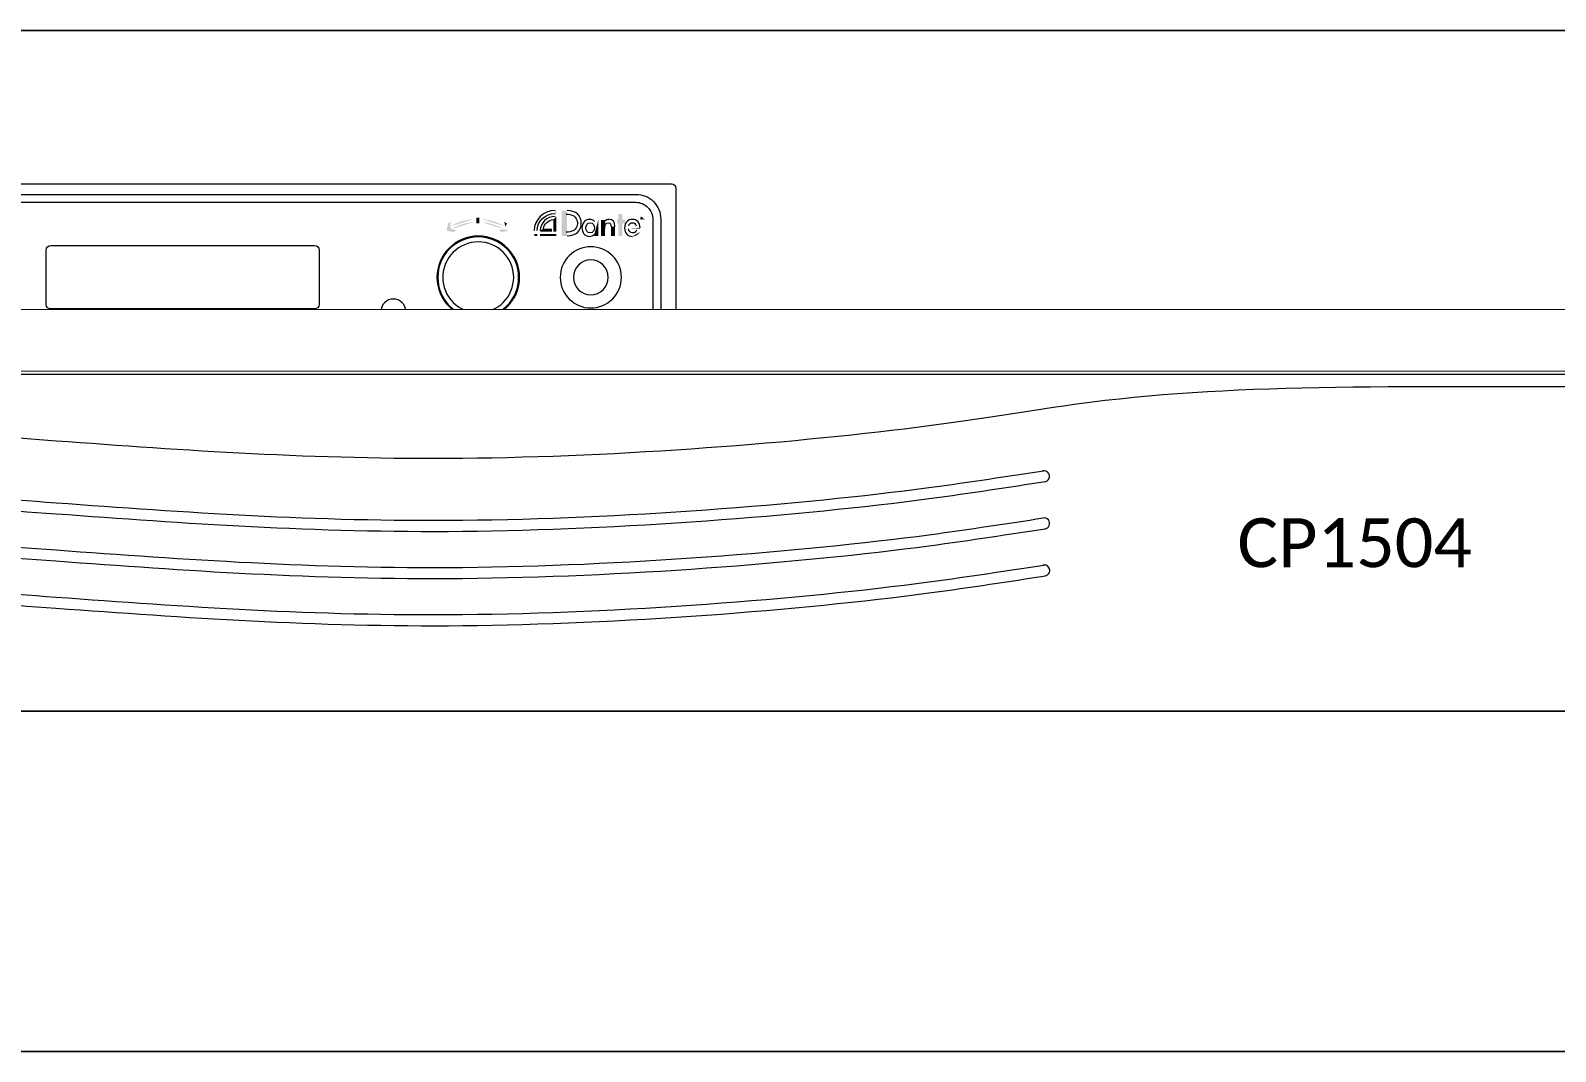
# Model space of a CAD drawing. Header units: millimetres. Extents: x -71336 to -33468, y -26189 to 22712.
# Drawn here: x -34322.1 to -34122.8, y -9487.7 to -9354.4 of the extents above; entities that cross this region are included whole.
import ezdxf
from ezdxf.enums import TextEntityAlignment as Align

# ---------------------------------------------------------------- set-up
doc = ezdxf.new("R2010")
doc.units = ezdxf.units.MM
doc.set_wipeout_variables(frame=1)
doc.layers.add('SC - Equipment', color=7, linetype='Continuous', lineweight=13)
doc.layers.add('SC - Rack Layout - U-guides and centreline', color=5, linetype='Continuous', lineweight=13, plot=False)
doc.styles.add('CALIBRI', font='calibri.ttf')

# ---------------------------------------------------------------- blocks, each defined once
blk = doc.blocks.new('*U220')
at = {"layer": 'SC - Rack Layout - U-guides and centreline', "ltscale": 5}
blk.add_lwpolyline([(-300, 0), (300, 0)], dxfattribs=at)
blk = doc.blocks.new('*U221')
at = {"layer": 'SC - Rack Layout - U-guides and centreline', "color": 0, "linetype": 'ByBlock', "lineweight": -2, "transparency": 16777216}
for p in [(0, 177.8), (0, 133.35), (0, 88.9), (0, 44.45)]:
    blk.add_blockref('*U220', p, dxfattribs=at)
blk = doc.blocks.new('1U SCREWS - RACK LAYOUT')
at = {"layer": 'SC - Equipment', "ltscale": 5}
blk.add_point((0, 0), dxfattribs=at)
blk = doc.blocks.new('RACK EARS - RACK LAYOUT')
at = {"layer": 'SC - Equipment'}
blk.add_blockref('1U SCREWS - RACK LAYOUT', (0, 0), dxfattribs=at)
blk = doc.blocks.new('APEX CP1504')
at = {"layer": 'SC - Equipment', "ltscale": 5}
blk.add_lwpolyline([(216.5, 44), (216.5, 0), (-216.5, 0), (-216.5, 44)], close=True, dxfattribs=at)
for centre, radius, start, end in [((108.08, 30.68), 0.716, 274.207, 102.7325), ((108.1, 24.53), 0.715, 274.1536, 102.802), ((108.12, 18.37), 0.715, 274.1843, 102.7377)]:
    blk.add_arc(centre, radius, start, end, dxfattribs=at)
for points, knots in [([(-216.5, 27.21), (-200.5, 31.26), (-168.41, 39.39), (-114.03, 42.94), (-64.79, 38.48), (-15.9, 34.97), (30.68, 31.53), (88.28, 36.02), (127.89, 43.19), (164.18, 42.09), (212.21, 42.58), (216.5, 40.97)], [0, 0, 0, 0, 49.424275, 99.142, 162.617664, 197.246115, 247.718261, 301.340893, 329.127223, 404.739476, 427.649153, 427.649153, 427.649153, 427.649153]), ([(-41.33, 27.26), (-34.57, 26.76), (-11.15, 25.07), (30.68, 21.98), (83.91, 26.13), (103.54, 29.29), (108.24, 29.99)], [176.774812, 176.774812, 176.774812, 176.774812, 197.246115, 247.718261, 301.340893, 319.125829, 319.125829, 319.125829, 319.125829]), ([(-41.22, 28.69), (-34.5, 28.2), (-11.11, 26.51), (30.68, 23.43), (83.79, 27.56), (103.39, 30.71), (108.03, 31.4)], [176.882386, 176.882386, 176.882386, 176.882386, 197.246115, 247.718261, 301.340893, 318.861796, 318.861796, 318.861796, 318.861796]), ([(-41.19, 22.53), (-34.48, 22.03), (-11.1, 20.35), (30.68, 17.27), (83.76, 21.4), (103.35, 24.54), (107.97, 25.23)], [176.915955, 176.915955, 176.915955, 176.915955, 197.246115, 247.718261, 301.340893, 318.780218, 318.780218, 318.780218, 318.780218]), ([(-41.29, 21.1), (-34.55, 20.6), (-11.14, 18.91), (30.68, 15.82), (83.92, 19.97), (103.55, 23.13), (108.26, 23.83)], [176.808399, 176.808399, 176.808399, 176.808399, 197.246115, 247.718261, 301.340893, 319.15052, 319.15052, 319.15052, 319.15052]), ([(-41.27, 16.38), (-34.54, 15.88), (-11.13, 14.19), (30.68, 11.11), (83.81, 15.24), (103.41, 18.39), (108.06, 19.08)], [176.82849, 176.82849, 176.82849, 176.82849, 197.246115, 247.718261, 301.340893, 318.899626, 318.899626, 318.899626, 318.899626]), ([(-41.38, 14.94), (-34.61, 14.44), (-11.17, 12.75), (30.68, 9.66), (83.93, 13.81), (103.56, 16.97), (108.28, 17.67)], [176.720888, 176.720888, 176.720888, 176.720888, 197.246115, 247.718261, 301.340893, 319.173968, 319.173968, 319.173968, 319.173968])]:
    blk.add_open_spline(points, degree=3, knots=knots, dxfattribs=at)
at = {"layer": 'SC - Equipment'}
blk.add_blockref('RACK EARS - RACK LAYOUT', (0, 0), dxfattribs=at)
at = {"ltscale": 5, "style": 'CALIBRI'}
blk.add_text('CP1504', height=6.392, dxfattribs=at).set_placement((148.68, 22), align=Align.MIDDLE_CENTER)
blk = doc.blocks.new('BLUESTREAM DA44U')
at = {"layer": 'SC - Equipment', "transparency": 33554559}
h = blk.add_hatch(color=256, dxfattribs=at)
h.paths.add_polyline_path([(41.85, 18.17), (41.85, 18.32)], flags=0)
h.paths.add_polyline_path([(44.2, 20.55), (44.34, 20.55), (44.34, 20.94), (44.2, 20.94)], flags=0)
h.paths.add_polyline_path([(41.46, 18.32), (41.46, 18.17)], flags=0)
h = blk.add_hatch(color=256, dxfattribs=at)
h.paths.add_polyline_path([(42.25, 18.32), (42.25, 18.17), (43.81, 18.17), (43.81, 18.59), (42.66, 18.59)], flags=0)
h.paths.add_polyline_path([(43.95, 19.77), (43.95, 18.59), (43.95, 18.59), (43.95, 18.17), (44.34, 18.17), (44.34, 20.16)], flags=0)
h = blk.add_hatch(color=256, dxfattribs=at)
h.paths.add_polyline_path([(45.57, 20.46), (45.65, 20.46)], flags=0)
h.paths.add_polyline_path([(45.65, 18.11), (45.57, 18.11)], flags=0)
h.paths.add_polyline_path([(45.77, 20.93), (45.05, 20.93), (45.05, 17.63), (45.76, 17.63)], flags=0)
for points in [[(52.97, 19.73), (52.97, 20.48), (52.47, 20.48), (52.47, 19.73), (52.27, 19.73), (52.27, 19.26), (52.47, 19.26), (52.47, 17.63), (52.97, 17.63), (52.97, 19.26), (53.34, 19.26), (53.34, 19.73)], [(-12.32, 4.33), (-12.32, 4.57), (-12.75, 4.57), (-12.75, 4.68), (-12.3, 5.32), (-12.2, 5.32), (-12.2, 4.68), (-12.06, 4.68), (-12.06, 4.57), (-12.2, 4.57), (-12.2, 4.33)], [(-10.86, 4.33), (-10.86, 4.57), (-11.29, 4.57), (-11.29, 4.68), (-10.84, 5.32), (-10.74, 5.32), (-10.74, 4.68), (-10.61, 4.68), (-10.61, 4.57), (-10.74, 4.57), (-10.74, 4.33)], [(21.57, 4.34), (21.57, 5.33), (22.29, 5.33), (22.29, 5.21), (21.7, 5.21), (21.7, 4.91), (22.25, 4.91), (22.25, 4.79), (21.7, 4.79), (21.7, 4.46), (22.31, 4.46), (22.31, 4.34)], [(31.84, 4.34), (31.84, 5.33), (32.55, 5.33), (32.55, 5.21), (31.97, 5.21), (31.97, 4.91), (32.51, 4.91), (32.51, 4.79), (31.97, 4.79), (31.97, 4.46), (32.57, 4.46), (32.57, 4.34)], [(32.75, 4.34), (32.75, 5.33), (32.88, 5.33), (33.4, 4.55), (33.4, 5.33), (33.53, 5.33), (33.53, 4.34), (33.39, 4.34), (32.88, 5.12), (32.88, 4.34)], [(34, 4.34), (34, 5.21), (33.67, 5.21), (33.67, 5.33), (34.46, 5.33), (34.46, 5.21), (34.13, 5.21), (34.13, 4.34)], [(34.59, 4.34), (34.59, 5.33), (35.31, 5.33), (35.31, 5.21), (34.72, 5.21), (34.72, 4.91), (35.27, 4.91), (35.27, 4.79), (34.72, 4.79), (34.72, 4.46), (35.33, 4.46), (35.33, 4.34)]]:
    blk.add_hatch(color=256, dxfattribs=at).paths.add_polyline_path(points)
h = blk.add_hatch(color=256, dxfattribs=at)
h.paths.add_polyline_path([(55.5, 19.97, 0.07629), (55.48, 19.98)], flags=0)
h.paths.add_polyline_path([(55.48, 19.98, 0.014144), (55.45, 19.98)], flags=0)
h.paths.add_polyline_path([(55.58, 19.71), (55.51, 19.71), (55.43, 19.84), (55.38, 19.84), (55.38, 19.71), (55.31, 19.71), (55.31, 20.04), (55.47, 20.04)], flags=0)
h.paths.add_polyline_path([(55.52, 20.03, 0.038733), (55.47, 20.04)], flags=0)
h.paths.add_polyline_path([(55.58, 19.99, 0.147109), (55.56, 20.02)], flags=0)
h.paths.add_polyline_path([(55.44, 20.12, 0.101799), (55.34, 20.1)], flags=0)
h.paths.add_polyline_path([(55.34, 20.1, 0.097091), (55.27, 20.05)], flags=0)
h.paths.add_polyline_path([(55.27, 20.05, 0.098298), (55.21, 19.97)], flags=0)
h.paths.add_polyline_path([(55.21, 19.97, 0.10256), (55.2, 19.87)], flags=0)
h.paths.add_polyline_path([(55.2, 19.87, 0.10285), (55.21, 19.77)], flags=0)
h.paths.add_polyline_path([(55.21, 19.77, 0.097855), (55.27, 19.69)], flags=0)
h.paths.add_polyline_path([(55.27, 19.69, 0.096839), (55.34, 19.64)], flags=0)
h.paths.add_polyline_path([(55.34, 19.64, 0.101799), (55.44, 19.62)], flags=0)
h.paths.add_polyline_path([(55.44, 19.62, 0.101799), (55.53, 19.64)], flags=0)
h.paths.add_polyline_path([(55.53, 19.64, 0.098991), (55.61, 19.69)], flags=0)
h.paths.add_polyline_path([(55.61, 19.69, 0.094438), (55.66, 19.77)], flags=0)
h.paths.add_polyline_path([(55.66, 19.77, 0.099305), (55.68, 19.87)], flags=0)
h.paths.add_polyline_path([(55.68, 19.87, 0.09903), (55.66, 19.97)], flags=0)
h.paths.add_polyline_path([(55.66, 19.97, 0.094869), (55.61, 20.05)], flags=0)
h.paths.add_polyline_path([(55.61, 20.05, 0.099236), (55.53, 20.1)], flags=0)
h.paths.add_polyline_path([(55.53, 20.1, 0.101799), (55.44, 20.12)], flags=0)
h.paths.add_polyline_path([(55.32, 19.58, 0.103364), (55.44, 19.56)], flags=0)
h.paths.add_polyline_path([(55.22, 19.65, 0.094948), (55.32, 19.58)], flags=0)
h.paths.add_polyline_path([(55.15, 19.75, 0.102021), (55.22, 19.65)], flags=0)
h.paths.add_polyline_path([(55.13, 19.87, 0.100154), (55.15, 19.75)], flags=0)
h.paths.add_polyline_path([(55.15, 19.99, 0.099206), (55.13, 19.87)], flags=0)
h.paths.add_polyline_path([(55.22, 20.09, 0.100699), (55.15, 19.99)], flags=0)
h.paths.add_polyline_path([(55.32, 20.16, 0.094948), (55.22, 20.09)], flags=0)
h.paths.add_polyline_path([(55.44, 20.18, 0.103364), (55.32, 20.16)], flags=0)
h.paths.add_polyline_path([(55.56, 20.16, 0.103186), (55.44, 20.18)], flags=0)
h.paths.add_polyline_path([(55.66, 20.09, 0.096311), (55.56, 20.16)], flags=0)
h.paths.add_polyline_path([(55.73, 19.99, 0.100699), (55.66, 20.09)], flags=0)
h.paths.add_polyline_path([(55.75, 19.87, 0.102027), (55.73, 19.99)], flags=0)
h.paths.add_polyline_path([(55.66, 19.65, 0.102021), (55.73, 19.75)], flags=0)
h.paths.add_polyline_path([(55.56, 19.58, 0.096311), (55.66, 19.65)], flags=0)
h.paths.add_polyline_path([(55.44, 19.56, 0.103186), (55.56, 19.58)], flags=0)
h = blk.add_hatch(color=256, dxfattribs=at)
h.paths.add_polyline_path([(33.55, 19.43, 0.118009), (30.64, 18.5)], flags=0)
h.paths.add_polyline_path([(30.64, 18.5), (31.3, 18.36), (30.94, 18.12), (30.02, 18.31), (30.21, 19.23), (30.57, 19.47), (30.45, 18.84)], flags=0)
h.paths.add_polyline_path([(33.55, 19.82, 0.118615), (30.45, 18.84)], flags=0)
h = blk.add_hatch(color=256, dxfattribs=at)
h.paths.add_polyline_path([(38.11, 18.31), (37.19, 18.12), (36.82, 18.36), (37.48, 18.5)], flags=0)
h.paths.add_polyline_path([(37.48, 18.5, 0.116605), (34.61, 19.42)], flags=0)
h.paths.add_polyline_path([(34.61, 19.42), (34.61, 19.82)], flags=0)
h.paths.add_polyline_path([(37.68, 18.84, 0.117517), (34.61, 19.82)], flags=0)
h = blk.add_hatch(color=256, dxfattribs=at)
h.paths.add_polyline_path([(49.33, 19.72), (49.33, 19.49)], flags=0)
h.paths.add_polyline_path([(49.33, 17.85), (49.33, 17.63), (49.83, 17.63), (49.83, 19.72)], flags=0)
h = blk.add_hatch(color=256, dxfattribs=at)
h.paths.add_polyline_path([(50.7, 19.56), (50.7, 19.72), (50.21, 19.72), (50.21, 17.63), (50.7, 17.63), (50.7, 18.6)], flags=0)
h.paths.add_polyline_path([(51.51, 18.82), (51.51, 17.63), (52.01, 17.63), (52.01, 18.87)], flags=0)
h = blk.add_hatch(color=256, dxfattribs=at)
h.paths.add_polyline_path([(54.89, 18.42), (54.86, 18.37)], flags=0)
h.paths.add_polyline_path([(53.78, 18.56), (55.29, 18.56), (55.29, 18.67)], flags=0)
h.paths.add_polyline_path([(54.31, 17.56, 0.279393), (55.28, 18.14)], flags=0)
h.paths.add_polyline_path([(55.28, 18.14), (55.31, 18.18)], flags=0)
h = blk.add_hatch(color=256, dxfattribs=at)
h.paths.add_polyline_path([(-11.99, 4.33), (-11.73, 4.7), (-11.97, 5.05), (-11.82, 5.05), (-11.71, 4.88)], flags=0)
h.paths.add_polyline_path([(-11.66, 4.8, 0.011051), (-11.71, 4.88)], flags=0)
h.paths.add_polyline_path([(-11.6, 4.88, 0.006273), (-11.66, 4.8)], flags=0)
h.paths.add_polyline_path([(-11.6, 4.88), (-11.48, 5.05), (-11.34, 5.05), (-11.58, 4.71), (-11.32, 4.33), (-11.47, 4.33), (-11.61, 4.56), (-11.65, 4.62), (-11.84, 4.33)], flags=0)
h = blk.add_hatch(color=256, dxfattribs=at)
h.paths.add_polyline_path([(-10.05, 4.33), (-10.05, 5.32), (-9.71, 5.32)], flags=0)
h.paths.add_polyline_path([(-9.92, 4.45), (-9.71, 4.45)], flags=0)
h.paths.add_polyline_path([(-9.71, 5.2), (-9.92, 5.2)], flags=0)
h = blk.add_hatch(color=256, dxfattribs=at)
h.paths.add_polyline_path([(-8.87, 4.32, 0.092709), (-8.73, 4.34)], flags=0)
h.paths.add_polyline_path([(-8.94, 4.73, 0.082058), (-9.03, 4.69)], flags=0)
h.paths.add_polyline_path([(-8.61, 4.79, 0.007744), (-8.61, 4.82)], flags=0)
h.paths.add_polyline_path([(-8.97, 4.83), (-9.09, 4.84)], flags=0)
h.paths.add_polyline_path([(-8.49, 4.79), (-8.49, 4.63)], flags=0)
h.paths.add_polyline_path([(-8.48, 4.42, 0.085069), (-8.45, 4.33)], flags=0)
h.paths.add_polyline_path([(-8.45, 4.33), (-8.58, 4.33)], flags=0)
h.paths.add_polyline_path([(-8.71, 4.44, 0.156915), (-8.63, 4.53)], flags=0)
h = blk.add_hatch(color=256, dxfattribs=at)
h.paths.add_polyline_path([(-8.3, 4.33), (-8.3, 5.05), (-8.2, 5.05), (-8.2, 4.95)], flags=0)
h.paths.add_polyline_path([(-7.72, 4.77), (-7.72, 4.33), (-7.84, 4.33), (-7.84, 4.77)], flags=0)
h.paths.add_polyline_path([(-8.18, 4.72), (-8.18, 4.33)], flags=0)
h = blk.add_hatch(color=256, dxfattribs=at)
h.paths.add_polyline_path([(-7.27, 4.44), (-7.26, 4.33)], flags=0)
h.paths.add_polyline_path([(-7.51, 4.54), (-7.51, 4.95), (-7.6, 4.95), (-7.6, 5.05), (-7.51, 5.05), (-7.51, 5.23), (-7.39, 5.3), (-7.39, 5.05), (-7.27, 5.05), (-7.27, 4.95), (-7.39, 4.95), (-7.39, 4.54)], flags=0)
h = blk.add_hatch(color=256, dxfattribs=at)
h.paths.add_polyline_path([(-6.17, 4.33), (-5.79, 5.32), (-5.65, 5.32), (-5.25, 4.33), (-5.4, 4.33), (-5.51, 4.63), (-5.93, 4.63), (-6.03, 4.33)], flags=0)
h.paths.add_polyline_path([(-5.89, 4.74), (-5.55, 4.74), (-5.66, 5.01)], flags=0)
h.paths.add_polyline_path([(-5.73, 5.22, 0.019479), (-5.66, 5.01)], flags=0)
h.paths.add_polyline_path([(-5.78, 5.03, 0.039608), (-5.73, 5.22)], flags=0)
h = blk.add_hatch(color=256, dxfattribs=at)
h.paths.add_polyline_path([(-4.69, 4.33), (-4.69, 4.44)], flags=0)
h.paths.add_polyline_path([(-5.04, 4.34, 0.10711), (-4.92, 4.32)], flags=0)
h.paths.add_polyline_path([(-5.16, 4.6), (-5.16, 5.05), (-5.04, 5.05), (-5.04, 4.65)], flags=0)
h.paths.add_polyline_path([(-4.89, 4.42, 0.136472), (-4.79, 4.45)], flags=0)
h.paths.add_polyline_path([(-4.7, 4.66), (-4.7, 5.05), (-4.58, 5.05), (-4.58, 4.33)], flags=0)
h = blk.add_hatch(color=256, dxfattribs=at)
h.paths.add_polyline_path([(-3.93, 4.33), (-3.93, 4.42)], flags=0)
h.paths.add_polyline_path([(-4.29, 4.36, 0.149618), (-4.13, 4.32)], flags=0)
h.paths.add_polyline_path([(-4.13, 5.06, 0.150131), (-4.29, 5.02)], flags=0)
h.paths.add_polyline_path([(-3.94, 4.97, 0.117031), (-4.02, 5.04)], flags=0)
h.paths.add_polyline_path([(-3.94, 4.97), (-3.94, 5.32), (-3.82, 5.32), (-3.82, 4.33)], flags=0)
h = blk.add_hatch(color=256, dxfattribs=at)
h.paths.add_polyline_path([(-2.86, 4.36, 0.150031), (-2.74, 4.48)], flags=0)
h.paths.add_polyline_path([(-3.03, 4.32, 0.128085), (-2.86, 4.36)], flags=0)
h = blk.add_hatch(color=256, dxfattribs=at)
h.paths.add_polyline_path([(-1.45, 4.68), (-1.32, 4.65)], flags=0)
h.paths.add_polyline_path([(-2.19, 4.83, 0.101367), (-2.14, 4.57)], flags=0)
h.paths.add_polyline_path([(-1.73, 5.34, 0.127756), (-1.97, 5.28)], flags=0)
h.paths.add_polyline_path([(-1.34, 5.05), (-1.47, 5.02)], flags=0)
h.paths.add_polyline_path([(-1.92, 5.17, 0.161068), (-2.03, 5.02)], flags=0)
h.paths.add_polyline_path([(-2.03, 5.02, 0.082363), (-2.06, 4.83)], flags=0)
h.paths.add_polyline_path([(-1.91, 4.47, 0.139835), (-1.74, 4.43)], flags=0)
h = blk.add_hatch(color=256, dxfattribs=at)
h.paths.add_polyline_path([(-0.71, 4.36, 0.150031), (-0.59, 4.48)], flags=0)
h.paths.add_polyline_path([(-0.88, 4.32, 0.128085), (-0.71, 4.36)], flags=0)
h = blk.add_hatch(color=256, dxfattribs=at)
h.paths.add_polyline_path([(-0.41, 4.33), (-0.41, 5.05), (-0.3, 5.05), (-0.3, 4.95)], flags=0)
h.paths.add_polyline_path([(0.17, 4.77), (0.17, 4.33), (0.05, 4.33), (0.05, 4.77)], flags=0)
h.paths.add_polyline_path([(-0.29, 4.72), (-0.29, 4.33)], flags=0)
h = blk.add_hatch(color=256, dxfattribs=at)
h.paths.add_polyline_path([(0.56, 4.33), (0.29, 5.05), (0.41, 5.05), (0.57, 4.62)], flags=0)
h.paths.add_polyline_path([(0.61, 4.48, 0.019514), (0.57, 4.62)], flags=0)
h.paths.add_polyline_path([(0.66, 4.61, 0.015284), (0.61, 4.48)], flags=0)
h.paths.add_polyline_path([(0.66, 4.61), (0.82, 5.05), (0.94, 5.05), (0.67, 4.33)], flags=0)
h = blk.add_hatch(color=256, dxfattribs=at)
h.paths.add_polyline_path([(1.81, 4.33), (1.81, 5.05), (1.92, 5.05), (1.92, 4.94)], flags=0)
h.paths.add_polyline_path([(2.08, 5.06, 0.157354), (2, 5.04)], flags=0)
h.paths.add_polyline_path([(2.2, 5.03), (2.16, 4.91)], flags=0)
h.paths.add_polyline_path([(2.07, 4.94, 0.164294), (2, 4.92)], flags=0)
h.paths.add_polyline_path([(1.96, 4.85, 0.076422), (1.94, 4.71)], flags=0)
h.paths.add_polyline_path([(1.94, 4.71), (1.94, 4.33)], flags=0)
h = blk.add_hatch(color=256, dxfattribs=at)
h.paths.add_polyline_path([(2.54, 4.44), (2.56, 4.33)], flags=0)
h.paths.add_polyline_path([(2.47, 4.32, 0.052115), (2.56, 4.33)], flags=0)
h.paths.add_polyline_path([(2.3, 4.54), (2.3, 4.95), (2.21, 4.95), (2.21, 5.05), (2.3, 5.05), (2.3, 5.23), (2.42, 5.3), (2.42, 5.05), (2.54, 5.05), (2.54, 4.95), (2.42, 4.95), (2.42, 4.54)], flags=0)
h = blk.add_hatch(color=256, dxfattribs=at)
h.paths.add_polyline_path([(3.42, 4.33), (3.42, 5.05), (3.53, 5.05), (3.53, 4.94)], flags=0)
h.paths.add_polyline_path([(3.69, 5.06, 0.157354), (3.61, 5.04)], flags=0)
h.paths.add_polyline_path([(3.81, 5.03), (3.77, 4.91)], flags=0)
h.paths.add_polyline_path([(3.68, 4.94, 0.164294), (3.61, 4.92)], flags=0)
h.paths.add_polyline_path([(3.57, 4.85, 0.076422), (3.54, 4.71)], flags=0)
h.paths.add_polyline_path([(3.54, 4.71), (3.54, 4.33)], flags=0)
h = blk.add_hatch(color=256, dxfattribs=at)
h.paths.add_polyline_path([(22.45, 4.66), (22.57, 4.67)], flags=0)
h.paths.add_polyline_path([(22.48, 5.07, 0.144618), (22.52, 4.95)], flags=0)
h.paths.add_polyline_path([(22.83, 5.34, 0.097646), (22.65, 5.31)], flags=0)
h.paths.add_polyline_path([(23.2, 5.05, 0.139065), (23.15, 5.2)], flags=0)
h.paths.add_polyline_path([(23.2, 5.05), (23.08, 5.04)], flags=0)
h = blk.add_hatch(color=256, dxfattribs=at)
h.paths.add_polyline_path([(24.12, 4.69), (24.25, 4.65)], flags=0)
h.paths.add_polyline_path([(23.37, 4.84, 0.100922), (23.43, 4.58)], flags=0)
h.paths.add_polyline_path([(23.6, 5.28, 0.155092), (23.43, 5.11)], flags=0)
h.paths.add_polyline_path([(23.84, 5.34, 0.127789), (23.6, 5.28)], flags=0)
h.paths.add_polyline_path([(24.23, 5.06), (24.1, 5.03)], flags=0)
h.paths.add_polyline_path([(23.65, 5.18, 0.161068), (23.54, 5.03)], flags=0)
h.paths.add_polyline_path([(23.54, 5.03, 0.080401), (23.51, 4.84)], flags=0)
h.paths.add_polyline_path([(23.66, 4.48, 0.139945), (23.83, 4.44)], flags=0)
h = blk.add_hatch(color=256, dxfattribs=at)
h.paths.add_polyline_path([(35.51, 4.34), (35.51, 5.33), (35.95, 5.33)], flags=0)
h.paths.add_polyline_path([(36.3, 5.06, 0.140751), (36.26, 5.21)], flags=0)
h.paths.add_polyline_path([(36.21, 4.61, 0.063639), (36.1, 4.74)], flags=0)
h.paths.add_polyline_path([(36.21, 4.61), (36.38, 4.34), (36.22, 4.34), (36.09, 4.55)], flags=0)
h.paths.add_polyline_path([(35.93, 4.75, 0.073442), (35.87, 4.77)], flags=0)
h.paths.add_polyline_path([(35.64, 4.89), (35.92, 4.89)], flags=0)
h.paths.add_polyline_path([(35.96, 5.22), (35.64, 5.22)], flags=0)
h = blk.add_hatch(color=256, dxfattribs=at)
h.paths.add_polyline_path([(48.27, 4.9, 0.413391), (48.86, 4.31)], flags=0)
h.paths.add_polyline_path([(48.44, 5.32, 0.200147), (48.27, 4.9)], flags=0)
h.paths.add_polyline_path([(48.56, 5.32, 0.420502), (48.44, 5.32)], flags=0)
h.paths.add_polyline_path([(48.56, 5.2, 0.41597), (48.56, 5.32)], flags=0)
h.paths.add_polyline_path([(48.56, 5.2, 0.200313), (48.43, 4.9)], flags=0)
h.paths.add_polyline_path([(48.43, 4.9, 0.413603), (48.86, 4.47)], flags=0)
h.paths.add_polyline_path([(48.86, 4.47, 0.413603), (49.29, 4.9)], flags=0)
h.paths.add_polyline_path([(49.29, 4.9, 0.200313), (49.16, 5.2)], flags=0)
h.paths.add_polyline_path([(49.28, 5.32, 0.420502), (49.16, 5.32)], flags=0)
h.paths.add_polyline_path([(49.45, 4.9, 0.200147), (49.28, 5.32)], flags=0)
h.paths.add_polyline_path([(48.86, 4.31, 0.413698), (49.45, 4.9)], flags=0)
h = blk.add_hatch(color=256, dxfattribs=at)
h.paths.add_polyline_path([(48.78, 4.92, 0.412722), (48.86, 4.83)], flags=0)
h.paths.add_polyline_path([(48.78, 4.92), (48.78, 5.58)], flags=0)
h.paths.add_polyline_path([(48.86, 5.67, 0.412722), (48.78, 5.58)], flags=0)
h.paths.add_polyline_path([(48.94, 5.58, 0.413943), (48.86, 5.67)], flags=0)
h.paths.add_polyline_path([(48.94, 5.58), (48.94, 4.92)], flags=0)
h.paths.add_polyline_path([(48.86, 4.83, 0.413943), (48.94, 4.92)], flags=0)
at = {"layer": 'SC - Equipment'}
for points in [[(59.96, 0.56, -0.413199), (59.4, 0), (-59.4, 0, -0.413197), (-59.96, 0.56), (-59.96, 23.87, -0.413196), (-59.4, 24.43), (59.4, 24.43, -0.413198), (59.96, 23.87)], [(-54.77, 1.39, -0.198277), (-57.06, 2.33, -0.199277), (-58, 4.61), (-58, 19.82, -0.199527), (-57.06, 22.1, -0.197895), (-54.77, 23.04), (54.77, 23.04, -0.198278), (57.06, 22.1, -0.199336), (58, 19.82), (58, 4.61, -0.199408), (57.06, 2.33, -0.19786), (54.77, 1.39)], [(56.31, 21.35, -0.201012), (56.97, 19.76), (56.97, 4.66, -0.200824), (56.31, 3.08, -0.19977), (54.71, 2.42), (-54.71, 2.42), (-54.72, 2.42, -0.199543), (-56.31, 3.08, -0.201149), (-56.97, 4.66), (-56.97, 19.76, -0.201041), (-56.31, 21.35, -0.199576), (-54.71, 22.01), (54.71, 22.01), (54.72, 22.01, -0.199513)], [(34.15, 17.61, 0.414221), (28.75, 12.21, 0.414221), (34.15, 6.81, 0.414239), (39.55, 12.21, 0.414239)], [(34.15, 17.49, 0.414226), (28.87, 12.21, 0.414226), (34.15, 6.93, 0.41421), (39.43, 12.21, 0.41421)], [(34.15, 16.84, 0.414209), (29.52, 12.21, 0.414249), (34.15, 7.58, 0.414231), (38.78, 12.21, 0.414192)], [(48.86, 16.21, 0.414205), (44.86, 12.21, 0.414205), (48.86, 8.21, 0.414205), (52.86, 12.21, 0.414205)], [(48.86, 14.49, 0.414171), (46.58, 12.21, 0.414171), (48.86, 9.93, 0.414127), (51.14, 12.21, 0.414127)], [(21.43, 7.75, 0.414217), (23.06, 6.11, 0.414217), (24.69, 7.75, 0.414217), (23.06, 9.38, 0.414217)]]:
    blk.add_lwpolyline(points, format="xyb", close=True, dxfattribs=at)
blk.add_lwpolyline([(-21.71, 16.35), (12.77, 16.35)], dxfattribs=at)
blk.add_lwpolyline([(13.35, 15.78), (13.35, 8.65, -0.413596), (12.77, 8.08), (-21.71, 8.08, -0.413459), (-22.29, 8.65), (-22.29, 15.78)], format="xyb", dxfattribs=at)
for points in [[(44.2, 20.94), (42.69, 20.94), (41.46, 19.76), (41.46, 18.32)], [(41.85, 18.32), (41.85, 19.55), (42.91, 20.55), (44.2, 20.55)], [(44.2, 20.16), (43.12, 20.16), (42.25, 19.33), (42.25, 18.32)], [(45.65, 20.46), (46.31, 20.46), (47.1, 20.25), (47.1, 19.28)], [(47.62, 19.3), (47.62, 20.29), (46.89, 20.93), (45.77, 20.93)], [(55.52, 19.96), (55.52, 19.97), (55.51, 19.97), (55.5, 19.97)], [(55.51, 19.91), (55.52, 19.91), (55.53, 19.92), (55.53, 19.94)], [(55.59, 19.94), (55.59, 19.88), (55.56, 19.84), (55.51, 19.84)], [(55.52, 20.03), (55.53, 20.03), (55.55, 20.02), (55.56, 20.02)], [(55.53, 19.94), (55.53, 19.95), (55.53, 19.96), (55.52, 19.96)], [(55.58, 19.99), (55.59, 19.97), (55.59, 19.96), (55.59, 19.94)], [(42.66, 18.59), (42.78, 19.2), (43.3, 19.67), (43.95, 19.77)], [(47.1, 19.28), (47.1, 18.31), (46.31, 18.11), (45.65, 18.11)], [(45.76, 17.63), (46.9, 17.63), (47.62, 18.27), (47.62, 19.3)], [(48.7, 19.78), (48.05, 19.78), (47.7, 19.22), (47.7, 18.69)], [(47.7, 18.69), (47.7, 18.13), (48.05, 17.56), (48.71, 17.56)], [(48.2, 18.68), (48.2, 19), (48.39, 19.33), (48.77, 19.33)], [(48.77, 18.02), (48.39, 18.02), (48.2, 18.35), (48.2, 18.68)], [(49.33, 19.49), (49.16, 19.68), (48.94, 19.78), (48.7, 19.78)], [(48.77, 19.33), (49.17, 19.33), (49.35, 19), (49.35, 18.68)], [(49.35, 18.68), (49.35, 18.35), (49.17, 18.02), (48.77, 18.02)], [(51.25, 19.78), (51.04, 19.78), (50.84, 19.7), (50.7, 19.56)], [(50.7, 18.6), (50.7, 19.03), (50.73, 19.33), (51.14, 19.33)], [(51.14, 19.33), (51.46, 19.33), (51.51, 19.17), (51.51, 18.82)], [(52.01, 18.87), (52.01, 19.48), (51.76, 19.78), (51.25, 19.78)], [(54.3, 19.78), (53.67, 19.78), (53.28, 19.35), (53.28, 18.66)], [(53.28, 18.66), (53.28, 18.02), (53.7, 17.56), (54.31, 17.56)], [(54.32, 18.02), (53.99, 18.02), (53.81, 18.29), (53.78, 18.56)], [(53.81, 18.96), (53.88, 19.19), (54.07, 19.34), (54.3, 19.34)], [(55.29, 18.67), (55.29, 19.36), (54.91, 19.78), (54.3, 19.78)], [(54.3, 19.34), (54.54, 19.34), (54.72, 19.2), (54.78, 18.96)], [(54.86, 18.37), (54.72, 18.15), (54.59, 18.02), (54.32, 18.02)], [(55.47, 19.9), (55.49, 19.9), (55.5, 19.9), (55.51, 19.91)], [(55.75, 19.87), (55.75, 19.83), (55.74, 19.79), (55.73, 19.75)], [(-22.29, 15.78), (-22.29, 16.1), (-22.03, 16.35), (-21.71, 16.35)], [(12.77, 16.35), (13.09, 16.35), (13.35, 16.1), (13.35, 15.78)], [(48.71, 17.56), (48.94, 17.56), (49.17, 17.66), (49.33, 17.85)], [(-9.71, 5.32), (-9.63, 5.32), (-9.58, 5.32), (-9.54, 5.31)], [(-9.54, 5.18), (-9.58, 5.2), (-9.64, 5.2), (-9.71, 5.2)], [(-9.71, 4.45), (-9.64, 4.45), (-9.59, 4.46), (-9.56, 4.47)], [(-9.54, 4.35), (-9.58, 4.34), (-9.64, 4.33), (-9.7, 4.33)], [(-9.56, 4.47), (-9.52, 4.48), (-9.49, 4.5), (-9.47, 4.52)], [(-9.54, 5.31), (-9.48, 5.29), (-9.43, 5.27), (-9.39, 5.23)], [(-9.42, 5.07), (-9.45, 5.13), (-9.5, 5.16), (-9.54, 5.18)], [(-9.42, 4.4), (-9.45, 4.38), (-9.49, 4.36), (-9.54, 4.35)], [(-9.47, 4.52), (-9.44, 4.55), (-9.41, 4.59), (-9.4, 4.64)], [(-9.37, 4.83), (-9.37, 4.94), (-9.39, 5.02), (-9.42, 5.07)], [(-9.33, 4.49), (-9.36, 4.45), (-9.39, 4.42), (-9.42, 4.4)], [(-9.4, 4.64), (-9.38, 4.7), (-9.37, 4.76), (-9.37, 4.83)], [(-9.39, 5.23), (-9.34, 5.19), (-9.3, 5.13), (-9.27, 5.07)], [(-9.26, 4.63), (-9.28, 4.57), (-9.3, 4.53), (-9.33, 4.49)], [(-9.27, 5.07), (-9.25, 5), (-9.23, 4.92), (-9.23, 4.83)], [(-9.23, 4.83), (-9.23, 4.76), (-9.24, 4.69), (-9.26, 4.63)], [(-9.11, 4.52), (-9.11, 4.56), (-9.1, 4.59), (-9.09, 4.62)], [(-9.05, 4.37), (-9.09, 4.41), (-9.11, 4.46), (-9.11, 4.52)], [(-9.09, 4.84), (-9.08, 4.89), (-9.06, 4.94), (-9.04, 4.97)], [(-9.09, 4.62), (-9.07, 4.65), (-9.05, 4.67), (-9.03, 4.69)], [(-8.87, 4.32), (-8.95, 4.32), (-9.01, 4.34), (-9.05, 4.37)], [(-9.04, 4.97), (-9.01, 5), (-8.98, 5.02), (-8.93, 5.04)], [(-8.97, 4.58), (-8.98, 4.56), (-8.98, 4.55), (-8.98, 4.52)], [(-8.98, 4.52), (-8.98, 4.49), (-8.97, 4.47), (-8.95, 4.44)], [(-8.91, 4.93), (-8.94, 4.91), (-8.96, 4.88), (-8.97, 4.83)], [(-8.92, 4.62), (-8.94, 4.61), (-8.95, 4.6), (-8.97, 4.58)], [(-8.95, 4.44), (-8.92, 4.42), (-8.89, 4.41), (-8.84, 4.41)], [(-8.94, 4.73), (-8.91, 4.73), (-8.88, 4.74), (-8.83, 4.74)], [(-8.93, 5.04), (-8.88, 5.06), (-8.83, 5.06), (-8.77, 5.06)], [(-8.81, 4.65), (-8.86, 4.64), (-8.9, 4.63), (-8.92, 4.62)], [(-8.79, 4.96), (-8.84, 4.96), (-8.89, 4.95), (-8.91, 4.93)], [(-8.84, 4.41), (-8.79, 4.41), (-8.75, 4.42), (-8.71, 4.44)], [(-8.83, 4.74), (-8.73, 4.76), (-8.66, 4.77), (-8.61, 4.79)], [(-8.61, 4.69), (-8.66, 4.67), (-8.72, 4.66), (-8.81, 4.65)], [(-8.65, 4.92), (-8.68, 4.95), (-8.72, 4.96), (-8.79, 4.96)], [(-8.77, 5.06), (-8.71, 5.06), (-8.66, 5.06), (-8.62, 5.04)], [(-8.6, 4.42), (-8.65, 4.38), (-8.69, 4.36), (-8.73, 4.34)], [(-8.61, 4.82), (-8.61, 4.87), (-8.63, 4.9), (-8.65, 4.92)], [(-8.63, 4.53), (-8.62, 4.55), (-8.61, 4.59), (-8.61, 4.65)], [(-8.62, 5.04), (-8.58, 5.03), (-8.55, 5.01), (-8.54, 4.99)], [(-8.58, 4.33), (-8.59, 4.36), (-8.6, 4.39), (-8.6, 4.42)], [(-8.54, 4.99), (-8.52, 4.97), (-8.5, 4.94), (-8.5, 4.91)], [(-8.5, 4.91), (-8.49, 4.89), (-8.49, 4.85), (-8.49, 4.79)], [(-8.49, 4.63), (-8.49, 4.52), (-8.49, 4.45), (-8.48, 4.42)], [(-8.2, 4.95), (-8.14, 5.02), (-8.07, 5.06), (-7.97, 5.06)], [(-8.13, 4.91), (-8.16, 4.88), (-8.18, 4.81), (-8.18, 4.72)], [(-7.99, 4.96), (-8.04, 4.96), (-8.09, 4.94), (-8.13, 4.91)], [(-7.91, 4.94), (-7.93, 4.95), (-7.96, 4.96), (-7.99, 4.96)], [(-7.97, 5.06), (-7.92, 5.06), (-7.88, 5.06), (-7.85, 5.04)], [(-7.86, 4.88), (-7.87, 4.9), (-7.88, 4.92), (-7.91, 4.94)], [(-7.84, 4.77), (-7.84, 4.82), (-7.85, 4.85), (-7.86, 4.88)], [(-7.85, 5.04), (-7.81, 5.03), (-7.79, 5), (-7.77, 4.98)], [(-7.77, 4.98), (-7.75, 4.95), (-7.74, 4.92), (-7.73, 4.89)], [(-7.73, 4.89), (-7.73, 4.87), (-7.72, 4.83), (-7.72, 4.77)], [(-7.5, 4.4), (-7.51, 4.42), (-7.51, 4.47), (-7.51, 4.54)], [(-7.45, 4.34), (-7.47, 4.36), (-7.49, 4.38), (-7.5, 4.4)], [(-7.35, 4.32), (-7.39, 4.32), (-7.42, 4.33), (-7.45, 4.34)], [(-7.39, 4.54), (-7.39, 4.5), (-7.39, 4.48), (-7.39, 4.47)], [(-7.39, 4.47), (-7.38, 4.46), (-7.38, 4.45), (-7.37, 4.45)], [(-7.37, 4.45), (-7.36, 4.44), (-7.34, 4.44), (-7.33, 4.44)], [(-7.26, 4.33), (-7.29, 4.33), (-7.32, 4.32), (-7.35, 4.32)], [(-7.33, 4.44), (-7.31, 4.44), (-7.29, 4.44), (-7.27, 4.44)], [(-7.19, 4.68), (-7.19, 4.8), (-7.16, 4.9), (-7.1, 4.96)], [(-7.1, 4.41), (-7.16, 4.48), (-7.19, 4.57), (-7.19, 4.68)], [(-7.1, 4.96), (-7.04, 5.03), (-6.96, 5.06), (-6.86, 5.06)], [(-6.85, 4.32), (-6.96, 4.32), (-7.04, 4.35), (-7.1, 4.41)], [(-7.07, 4.66), (-7.06, 4.58), (-7.04, 4.52), (-7, 4.48)], [(-7, 4.91), (-7.04, 4.87), (-7.06, 4.82), (-7.06, 4.76)], [(-6.86, 4.96), (-6.91, 4.96), (-6.96, 4.95), (-7, 4.91)], [(-7, 4.48), (-6.96, 4.44), (-6.91, 4.42), (-6.85, 4.42)], [(-6.86, 5.06), (-6.76, 5.06), (-6.69, 5.03), (-6.63, 4.97)], [(-6.71, 4.89), (-6.75, 4.94), (-6.8, 4.96), (-6.86, 4.96)], [(-6.85, 4.42), (-6.81, 4.42), (-6.77, 4.43), (-6.74, 4.45)], [(-6.65, 4.38), (-6.7, 4.34), (-6.77, 4.32), (-6.85, 4.32)], [(-6.74, 4.45), (-6.71, 4.47), (-6.68, 4.51), (-6.66, 4.56)], [(-6.66, 4.76), (-6.67, 4.82), (-6.68, 4.86), (-6.71, 4.89)], [(-6.54, 4.55), (-6.56, 4.47), (-6.6, 4.42), (-6.65, 4.38)], [(-6.63, 4.97), (-6.57, 4.9), (-6.54, 4.81), (-6.54, 4.69)], [(-5.16, 4.49), (-5.16, 4.52), (-5.16, 4.55), (-5.16, 4.6)], [(-5.12, 4.4), (-5.14, 4.43), (-5.15, 4.46), (-5.16, 4.49)], [(-5.04, 4.34), (-5.07, 4.36), (-5.1, 4.38), (-5.12, 4.4)], [(-5.04, 4.65), (-5.04, 4.59), (-5.04, 4.55), (-5.03, 4.52)], [(-5.03, 4.52), (-5.03, 4.49), (-5.01, 4.47), (-4.99, 4.45)], [(-4.99, 4.45), (-4.96, 4.43), (-4.93, 4.42), (-4.89, 4.42)], [(-4.69, 4.44), (-4.75, 4.36), (-4.82, 4.32), (-4.92, 4.32)], [(-4.79, 4.45), (-4.76, 4.47), (-4.74, 4.49), (-4.72, 4.52)], [(-4.72, 4.52), (-4.71, 4.56), (-4.7, 4.6), (-4.7, 4.66)], [(-4.44, 4.69), (-4.44, 4.76), (-4.43, 4.83), (-4.4, 4.88)], [(-4.4, 4.5), (-4.42, 4.55), (-4.44, 4.62), (-4.44, 4.69)], [(-4.4, 4.88), (-4.38, 4.94), (-4.34, 4.99), (-4.29, 5.02)], [(-4.29, 4.36), (-4.33, 4.4), (-4.37, 4.44), (-4.4, 4.5)], [(-4.26, 4.9), (-4.29, 4.85), (-4.31, 4.78), (-4.31, 4.69)], [(-4.31, 4.69), (-4.31, 4.6), (-4.29, 4.53), (-4.25, 4.48)], [(-4.12, 4.96), (-4.18, 4.96), (-4.22, 4.94), (-4.26, 4.9)], [(-4.25, 4.48), (-4.22, 4.44), (-4.17, 4.42), (-4.12, 4.42)], [(-4.13, 5.06), (-4.09, 5.06), (-4.05, 5.06), (-4.02, 5.04)], [(-3.93, 4.42), (-3.97, 4.35), (-4.04, 4.32), (-4.13, 4.32)], [(-3.98, 4.89), (-4.02, 4.94), (-4.07, 4.96), (-4.12, 4.96)], [(-4.12, 4.42), (-4.07, 4.42), (-4.02, 4.44), (-3.98, 4.48)], [(-3.93, 4.68), (-3.93, 4.78), (-3.95, 4.85), (-3.98, 4.89)], [(-3.98, 4.48), (-3.95, 4.52), (-3.93, 4.59), (-3.93, 4.68)], [(-3.37, 4.69), (-3.37, 4.82), (-3.33, 4.92), (-3.25, 4.98)], [(-3.27, 4.41), (-3.33, 4.48), (-3.37, 4.57), (-3.37, 4.69)], [(-3.03, 4.32), (-3.13, 4.32), (-3.21, 4.35), (-3.27, 4.41)], [(-3.25, 4.98), (-3.19, 5.04), (-3.12, 5.06), (-3.03, 5.06)], [(-3.18, 4.9), (-3.22, 4.85), (-3.24, 4.78), (-3.24, 4.69)], [(-3.24, 4.69), (-3.24, 4.6), (-3.22, 4.53), (-3.18, 4.48)], [(-3.03, 4.96), (-3.09, 4.96), (-3.14, 4.94), (-3.18, 4.9)], [(-3.18, 4.48), (-3.14, 4.44), (-3.09, 4.42), (-3.03, 4.42)], [(-3.03, 5.06), (-2.93, 5.06), (-2.85, 5.03), (-2.79, 4.97)], [(-2.88, 4.9), (-2.92, 4.94), (-2.97, 4.96), (-3.03, 4.96)], [(-3.03, 4.42), (-2.97, 4.42), (-2.92, 4.44), (-2.88, 4.48)], [(-2.82, 4.69), (-2.82, 4.78), (-2.84, 4.85), (-2.88, 4.9)], [(-2.88, 4.48), (-2.84, 4.53), (-2.82, 4.6), (-2.82, 4.69)], [(-2.79, 4.97), (-2.73, 4.9), (-2.7, 4.81), (-2.7, 4.7)], [(-2.7, 4.7), (-2.7, 4.61), (-2.71, 4.54), (-2.74, 4.48)], [(-2.19, 4.83), (-2.19, 4.94), (-2.17, 5.03), (-2.13, 5.1)], [(-1.99, 4.38), (-2.05, 4.42), (-2.11, 4.49), (-2.14, 4.57)], [(-2.13, 5.1), (-2.09, 5.18), (-2.04, 5.24), (-1.97, 5.28)], [(-2.06, 4.83), (-2.06, 4.75), (-2.05, 4.68), (-2.02, 4.61)], [(-2.02, 4.61), (-2, 4.55), (-1.96, 4.51), (-1.91, 4.47)], [(-1.73, 4.32), (-1.83, 4.32), (-1.92, 4.34), (-1.99, 4.38)], [(-1.73, 5.23), (-1.8, 5.23), (-1.87, 5.21), (-1.92, 5.17)], [(-1.74, 4.43), (-1.67, 4.43), (-1.6, 4.45), (-1.55, 4.49)], [(-1.73, 5.34), (-1.63, 5.34), (-1.54, 5.31), (-1.48, 5.26)], [(-1.56, 5.18), (-1.61, 5.21), (-1.66, 5.23), (-1.73, 5.23)], [(-1.47, 4.4), (-1.54, 4.34), (-1.63, 4.32), (-1.73, 4.32)], [(-1.47, 5.02), (-1.49, 5.09), (-1.52, 5.14), (-1.56, 5.18)], [(-1.55, 4.49), (-1.5, 4.53), (-1.47, 4.6), (-1.45, 4.68)], [(-1.48, 5.26), (-1.41, 5.21), (-1.36, 5.14), (-1.34, 5.05)], [(-1.32, 4.65), (-1.35, 4.54), (-1.4, 4.46), (-1.47, 4.4)], [(-1.22, 4.69), (-1.22, 4.82), (-1.18, 4.92), (-1.11, 4.98)], [(-1.13, 4.41), (-1.19, 4.48), (-1.22, 4.57), (-1.22, 4.69)], [(-0.88, 4.32), (-0.98, 4.32), (-1.06, 4.35), (-1.13, 4.41)], [(-1.11, 4.98), (-1.05, 5.04), (-0.97, 5.06), (-0.88, 5.06)], [(-1.04, 4.9), (-1.07, 4.85), (-1.09, 4.78), (-1.09, 4.69)], [(-1.09, 4.69), (-1.09, 4.6), (-1.07, 4.53), (-1.04, 4.48)], [(-0.88, 4.96), (-0.94, 4.96), (-1, 4.94), (-1.04, 4.9)], [(-1.04, 4.48), (-1, 4.44), (-0.94, 4.42), (-0.88, 4.42)], [(-0.88, 5.06), (-0.79, 5.06), (-0.71, 5.03), (-0.64, 4.97)], [(-0.73, 4.9), (-0.77, 4.94), (-0.82, 4.96), (-0.88, 4.96)], [(-0.88, 4.42), (-0.82, 4.42), (-0.77, 4.44), (-0.73, 4.48)], [(-0.67, 4.69), (-0.67, 4.78), (-0.69, 4.85), (-0.73, 4.9)], [(-0.73, 4.48), (-0.69, 4.53), (-0.67, 4.6), (-0.67, 4.69)], [(-0.64, 4.97), (-0.58, 4.9), (-0.55, 4.81), (-0.55, 4.7)], [(-0.55, 4.7), (-0.55, 4.61), (-0.56, 4.54), (-0.59, 4.48)], [(-0.3, 4.95), (-0.25, 5.02), (-0.17, 5.06), (-0.07, 5.06)], [(-0.23, 4.91), (-0.27, 4.88), (-0.29, 4.81), (-0.29, 4.72)], [(-0.1, 4.96), (-0.15, 4.96), (-0.19, 4.94), (-0.23, 4.91)], [(-0.01, 4.94), (-0.04, 4.95), (-0.06, 4.96), (-0.1, 4.96)], [(-0.07, 5.06), (-0.03, 5.06), (0.01, 5.06), (0.05, 5.04)], [(0.04, 4.88), (0.03, 4.9), (0.01, 4.92), (-0.01, 4.94)], [(0.05, 4.77), (0.05, 4.82), (0.05, 4.85), (0.04, 4.88)], [(0.05, 5.04), (0.08, 5.03), (0.11, 5), (0.13, 4.98)], [(0.13, 4.98), (0.15, 4.95), (0.16, 4.92), (0.17, 4.89)], [(0.17, 4.89), (0.17, 4.87), (0.17, 4.83), (0.17, 4.77)], [(1.01, 4.68), (1.01, 4.8), (1.04, 4.9), (1.1, 4.96)], [(1.1, 4.41), (1.04, 4.48), (1.01, 4.57), (1.01, 4.68)], [(1.1, 4.96), (1.16, 5.03), (1.24, 5.06), (1.34, 5.06)], [(1.35, 4.32), (1.24, 4.32), (1.16, 4.35), (1.1, 4.41)], [(1.13, 4.66), (1.14, 4.58), (1.16, 4.52), (1.2, 4.48)], [(1.2, 4.91), (1.17, 4.87), (1.14, 4.82), (1.14, 4.76)], [(1.34, 4.96), (1.29, 4.96), (1.24, 4.95), (1.2, 4.91)], [(1.2, 4.48), (1.24, 4.44), (1.29, 4.42), (1.35, 4.42)], [(1.34, 5.06), (1.44, 5.06), (1.52, 5.03), (1.58, 4.97)], [(1.49, 4.89), (1.46, 4.94), (1.41, 4.96), (1.34, 4.96)], [(1.35, 4.42), (1.39, 4.42), (1.43, 4.43), (1.46, 4.45)], [(1.55, 4.38), (1.5, 4.34), (1.43, 4.32), (1.35, 4.32)], [(1.46, 4.45), (1.5, 4.47), (1.52, 4.51), (1.54, 4.56)], [(1.54, 4.76), (1.53, 4.82), (1.52, 4.86), (1.49, 4.89)], [(1.66, 4.55), (1.64, 4.47), (1.61, 4.42), (1.55, 4.38)], [(1.58, 4.97), (1.64, 4.9), (1.67, 4.81), (1.67, 4.69)], [(1.92, 4.94), (1.95, 4.99), (1.98, 5.02), (2, 5.04)], [(2, 4.92), (1.98, 4.9), (1.97, 4.88), (1.96, 4.85)], [(2.16, 4.91), (2.13, 4.93), (2.1, 4.94), (2.07, 4.94)], [(2.08, 5.06), (2.12, 5.06), (2.16, 5.05), (2.2, 5.03)], [(2.31, 4.4), (2.3, 4.42), (2.3, 4.47), (2.3, 4.54)], [(2.36, 4.34), (2.34, 4.36), (2.32, 4.38), (2.31, 4.4)], [(2.47, 4.32), (2.42, 4.32), (2.39, 4.33), (2.36, 4.34)], [(2.42, 4.54), (2.42, 4.5), (2.42, 4.48), (2.42, 4.47)], [(2.42, 4.47), (2.43, 4.46), (2.44, 4.45), (2.45, 4.45)], [(2.45, 4.45), (2.45, 4.44), (2.47, 4.44), (2.49, 4.44)], [(2.49, 4.44), (2.5, 4.44), (2.52, 4.44), (2.54, 4.44)], [(2.62, 4.68), (2.62, 4.8), (2.65, 4.9), (2.71, 4.96)], [(2.71, 4.41), (2.65, 4.48), (2.62, 4.57), (2.62, 4.68)], [(2.71, 4.96), (2.77, 5.03), (2.85, 5.06), (2.95, 5.06)], [(2.96, 4.32), (2.85, 4.32), (2.77, 4.35), (2.71, 4.41)], [(2.74, 4.66), (2.75, 4.58), (2.77, 4.52), (2.81, 4.48)], [(2.81, 4.91), (2.77, 4.87), (2.75, 4.82), (2.75, 4.76)], [(2.95, 4.96), (2.9, 4.96), (2.85, 4.95), (2.81, 4.91)], [(2.81, 4.48), (2.85, 4.44), (2.9, 4.42), (2.96, 4.42)], [(2.95, 5.06), (3.05, 5.06), (3.13, 5.03), (3.19, 4.97)], [(3.1, 4.89), (3.06, 4.94), (3.01, 4.96), (2.95, 4.96)], [(2.96, 4.42), (3, 4.42), (3.04, 4.43), (3.07, 4.45)], [(3.16, 4.38), (3.11, 4.34), (3.04, 4.32), (2.96, 4.32)], [(3.07, 4.45), (3.1, 4.47), (3.13, 4.51), (3.15, 4.56)], [(3.15, 4.76), (3.14, 4.82), (3.13, 4.86), (3.1, 4.89)], [(3.27, 4.55), (3.25, 4.47), (3.22, 4.42), (3.16, 4.38)], [(3.19, 4.97), (3.25, 4.9), (3.28, 4.81), (3.28, 4.69)], [(3.53, 4.94), (3.56, 4.99), (3.59, 5.02), (3.61, 5.04)], [(3.61, 4.92), (3.59, 4.9), (3.57, 4.88), (3.57, 4.85)], [(3.77, 4.91), (3.74, 4.93), (3.71, 4.94), (3.68, 4.94)], [(3.69, 5.06), (3.73, 5.06), (3.77, 5.05), (3.81, 5.03)], [(22.5, 4.48), (22.47, 4.53), (22.45, 4.59), (22.45, 4.66)], [(22.48, 5.07), (22.48, 5.12), (22.5, 5.17), (22.53, 5.21)], [(22.64, 4.36), (22.58, 4.39), (22.53, 4.43), (22.5, 4.48)], [(22.62, 4.86), (22.58, 4.88), (22.54, 4.91), (22.52, 4.95)], [(22.53, 5.21), (22.56, 5.25), (22.6, 5.29), (22.65, 5.31)], [(22.57, 4.67), (22.58, 4.62), (22.59, 4.58), (22.61, 4.55)], [(22.66, 5.19), (22.63, 5.16), (22.61, 5.12), (22.61, 5.08)], [(22.61, 5.08), (22.61, 5.05), (22.62, 5.02), (22.65, 4.99)], [(22.61, 4.55), (22.63, 4.51), (22.67, 4.49), (22.71, 4.47)], [(22.81, 4.8), (22.72, 4.82), (22.66, 4.84), (22.62, 4.86)], [(22.87, 4.32), (22.78, 4.32), (22.7, 4.34), (22.64, 4.36)], [(22.65, 4.99), (22.67, 4.97), (22.74, 4.95), (22.85, 4.92)], [(22.84, 5.23), (22.76, 5.23), (22.7, 5.21), (22.66, 5.19)], [(22.71, 4.47), (22.75, 4.45), (22.81, 4.44), (22.86, 4.44)], [(22.99, 4.75), (22.96, 4.76), (22.91, 4.77), (22.81, 4.8)], [(22.83, 5.34), (22.9, 5.34), (22.97, 5.33), (23.03, 5.31)], [(23.01, 5.18), (22.97, 5.21), (22.91, 5.23), (22.84, 5.23)], [(22.85, 4.92), (22.95, 4.9), (23.02, 4.88), (23.06, 4.86)], [(22.86, 4.44), (22.91, 4.44), (22.96, 4.45), (22.99, 4.46)], [(23.06, 4.36), (23, 4.34), (22.94, 4.32), (22.87, 4.32)], [(23.08, 4.69), (23.06, 4.71), (23.03, 4.73), (22.99, 4.75)], [(22.99, 4.46), (23.03, 4.48), (23.06, 4.5), (23.08, 4.52)], [(23.08, 5.04), (23.07, 5.1), (23.05, 5.15), (23.01, 5.18)], [(23.03, 5.31), (23.08, 5.29), (23.12, 5.25), (23.15, 5.2)], [(23.06, 4.86), (23.12, 4.83), (23.16, 4.8), (23.19, 4.76)], [(23.19, 4.47), (23.16, 4.42), (23.11, 4.39), (23.06, 4.36)], [(23.11, 4.61), (23.11, 4.64), (23.1, 4.67), (23.08, 4.69)], [(23.08, 4.52), (23.1, 4.55), (23.11, 4.58), (23.11, 4.61)], [(23.19, 4.76), (23.22, 4.72), (23.23, 4.67), (23.23, 4.62)], [(23.23, 4.62), (23.23, 4.57), (23.22, 4.52), (23.19, 4.47)], [(23.37, 4.84), (23.37, 4.94), (23.39, 5.03), (23.43, 5.11)], [(23.58, 4.39), (23.51, 4.43), (23.46, 4.49), (23.43, 4.58)], [(23.51, 4.84), (23.51, 4.76), (23.52, 4.68), (23.54, 4.62)], [(23.54, 4.62), (23.57, 4.56), (23.61, 4.51), (23.66, 4.48)], [(23.84, 4.32), (23.73, 4.32), (23.64, 4.35), (23.58, 4.39)], [(23.84, 5.23), (23.76, 5.23), (23.7, 5.21), (23.65, 5.18)], [(23.83, 4.44), (23.9, 4.44), (23.96, 4.46), (24.01, 4.5)], [(23.84, 5.34), (23.94, 5.34), (24.02, 5.32), (24.09, 5.27)], [(24, 5.18), (23.96, 5.22), (23.9, 5.23), (23.84, 5.23)], [(24.1, 4.41), (24.03, 4.35), (23.94, 4.32), (23.84, 4.32)], [(24.1, 5.03), (24.08, 5.1), (24.04, 5.15), (24, 5.18)], [(24.01, 4.5), (24.06, 4.54), (24.1, 4.6), (24.12, 4.69)], [(24.09, 5.27), (24.16, 5.22), (24.2, 5.15), (24.23, 5.06)], [(24.25, 4.65), (24.22, 4.55), (24.17, 4.46), (24.1, 4.41)], [(35.87, 4.77), (35.85, 4.78), (35.83, 4.78), (35.79, 4.78)], [(35.92, 4.89), (35.98, 4.89), (36.03, 4.9), (36.06, 4.91)], [(35.99, 4.68), (35.97, 4.71), (35.95, 4.74), (35.93, 4.75)], [(35.95, 5.33), (36.04, 5.33), (36.1, 5.32), (36.15, 5.3)], [(36.12, 5.17), (36.08, 5.2), (36.03, 5.22), (35.96, 5.22)], [(36.09, 4.55), (36.05, 4.61), (36.02, 4.65), (35.99, 4.68)], [(36.23, 4.88), (36.19, 4.83), (36.12, 4.8), (36.02, 4.79)], [(36.02, 4.79), (36.06, 4.77), (36.08, 4.76), (36.1, 4.74)], [(36.06, 4.91), (36.1, 4.92), (36.12, 4.94), (36.14, 4.97)], [(36.17, 5.06), (36.17, 5.11), (36.15, 5.14), (36.12, 5.17)], [(36.14, 4.97), (36.16, 5), (36.17, 5.03), (36.17, 5.06)], [(36.15, 5.3), (36.2, 5.28), (36.23, 5.25), (36.26, 5.21)], [(36.3, 5.06), (36.3, 4.99), (36.28, 4.93), (36.23, 4.88)], [(49.16, 5.2), (49.13, 5.23), (49.13, 5.29), (49.16, 5.32)]]:
    blk.add_open_spline(points, degree=3, dxfattribs=at)
at = {"layer": 'SC - Equipment', "transparency": 33554559}
for points in [[(33.88, 19.28), (34.28, 19.28), (33.88, 19.99), (34.28, 19.99)], [(55.45, 19.98), (55.38, 19.98), (55.38, 19.9)], [(37.68, 18.84), (37.55, 19.47), (37.92, 19.23)], [(41.46, 17.63), (41.86, 17.63), (41.46, 17.87), (41.86, 17.87)], [(42.24, 17.63), (44.34, 17.63), (42.24, 17.87), (44.34, 17.87)], [(-12.32, 4.68), (-12.32, 5.13), (-12.63, 4.68)], [(-10.86, 4.68), (-10.86, 5.13), (-11.17, 4.68)], [(-3.63, 5.18), (-3.5, 5.18), (-3.63, 5.32), (-3.5, 5.32)], [(-3.63, 4.33), (-3.5, 4.33), (-3.63, 5.05), (-3.5, 5.05)], [(35.79, 4.78), (35.64, 4.78), (35.64, 4.34)]]:
    blk.add_solid(points, dxfattribs=at)
blk = doc.blocks.new('1U RACK SHELF - RACK LAYOUT')
at = {"layer": 'SC - Equipment', "flags": 128}
for points in [[(221.58, 7.95), (-221.52, 7.95)], [(222.42, 0), (-222.36, 0)]]:
    blk.add_lwpolyline(points, dxfattribs=at)
blk.add_wipeout([(-222.36, 0), (-222.36, 2.42), (-222.28, 2.43), (-222.18, 2.45), (-222.07, 2.47), (-221.97, 2.51), (-221.89, 2.54), (-221.82, 2.58), (-221.77, 2.61), (-221.71, 2.66), (-221.68, 2.68), (-221.64, 2.73), (-221.62, 2.75), (-221.61, 2.77), (-221.58, 2.84), (-221.56, 2.91), (-221.54, 2.99), (-221.53, 3.07), (-221.52, 3.15), (-221.52, 3.32), (-221.52, 7.95), (221.58, 7.95), (221.58, 3.16), (221.59, 3.08), (221.59, 3.03), (221.6, 2.98), (221.61, 2.93), (221.63, 2.87), (221.64, 2.84), (221.65, 2.81), (221.66, 2.79), (221.67, 2.77), (221.73, 2.7), (221.77, 2.67), (221.82, 2.62), (221.89, 2.58), (221.98, 2.54), (222.06, 2.5), (222.15, 2.47), (222.28, 2.44), (222.38, 2.43), (222.42, 2.42), (222.42, 0)])
blk = doc.blocks.new('1U BLANK PANEL - RACK LAYOUT')
blk.add_wipeout([(-241.3, 44.45), (241.3, 44.45), (241.3, 0), (-241.3, 0)])
at = {"layer": 'SC - Equipment'}
for p, q in [((-241.3, 44.45), (241.3, 44.45)), ((241.3, 0), (-241.3, 0))]:
    blk.add_line(p, q, dxfattribs=at)
blk = doc.blocks.new('*U281')
blk.add_blockref('1U BLANK PANEL - RACK LAYOUT', (0, -44.45))

msp = doc.modelspace()

# ---------------------------------------------------------------- block references
for name, p in [('BLUESTREAM DA44U', (-34297.756, -9398.828)), ('APEX CP1504', (-34297.756, -9443.278))]:
    msp.add_blockref(name, p)
at = {"layer": 'SC - Rack Layout - U-guides and centreline'}
msp.add_blockref('*U221', (-34297.756, -9532.178), dxfattribs=at)

# ---------------------------------------------------------------- next in the draw order: block references
msp.add_blockref('1U RACK SHELF - RACK LAYOUT', (-34297.756, -9398.826))
at = {"layer": 'SC - Equipment'}
msp.add_blockref('*U281', (-34297.756, -9443.278), dxfattribs=at)

# ---------------------------------------------------------------- next in the draw order: block references
msp.add_blockref('*U281', (-34297.756, -9309.928), dxfattribs=at)

doc.saveas('drawing.dxf')
